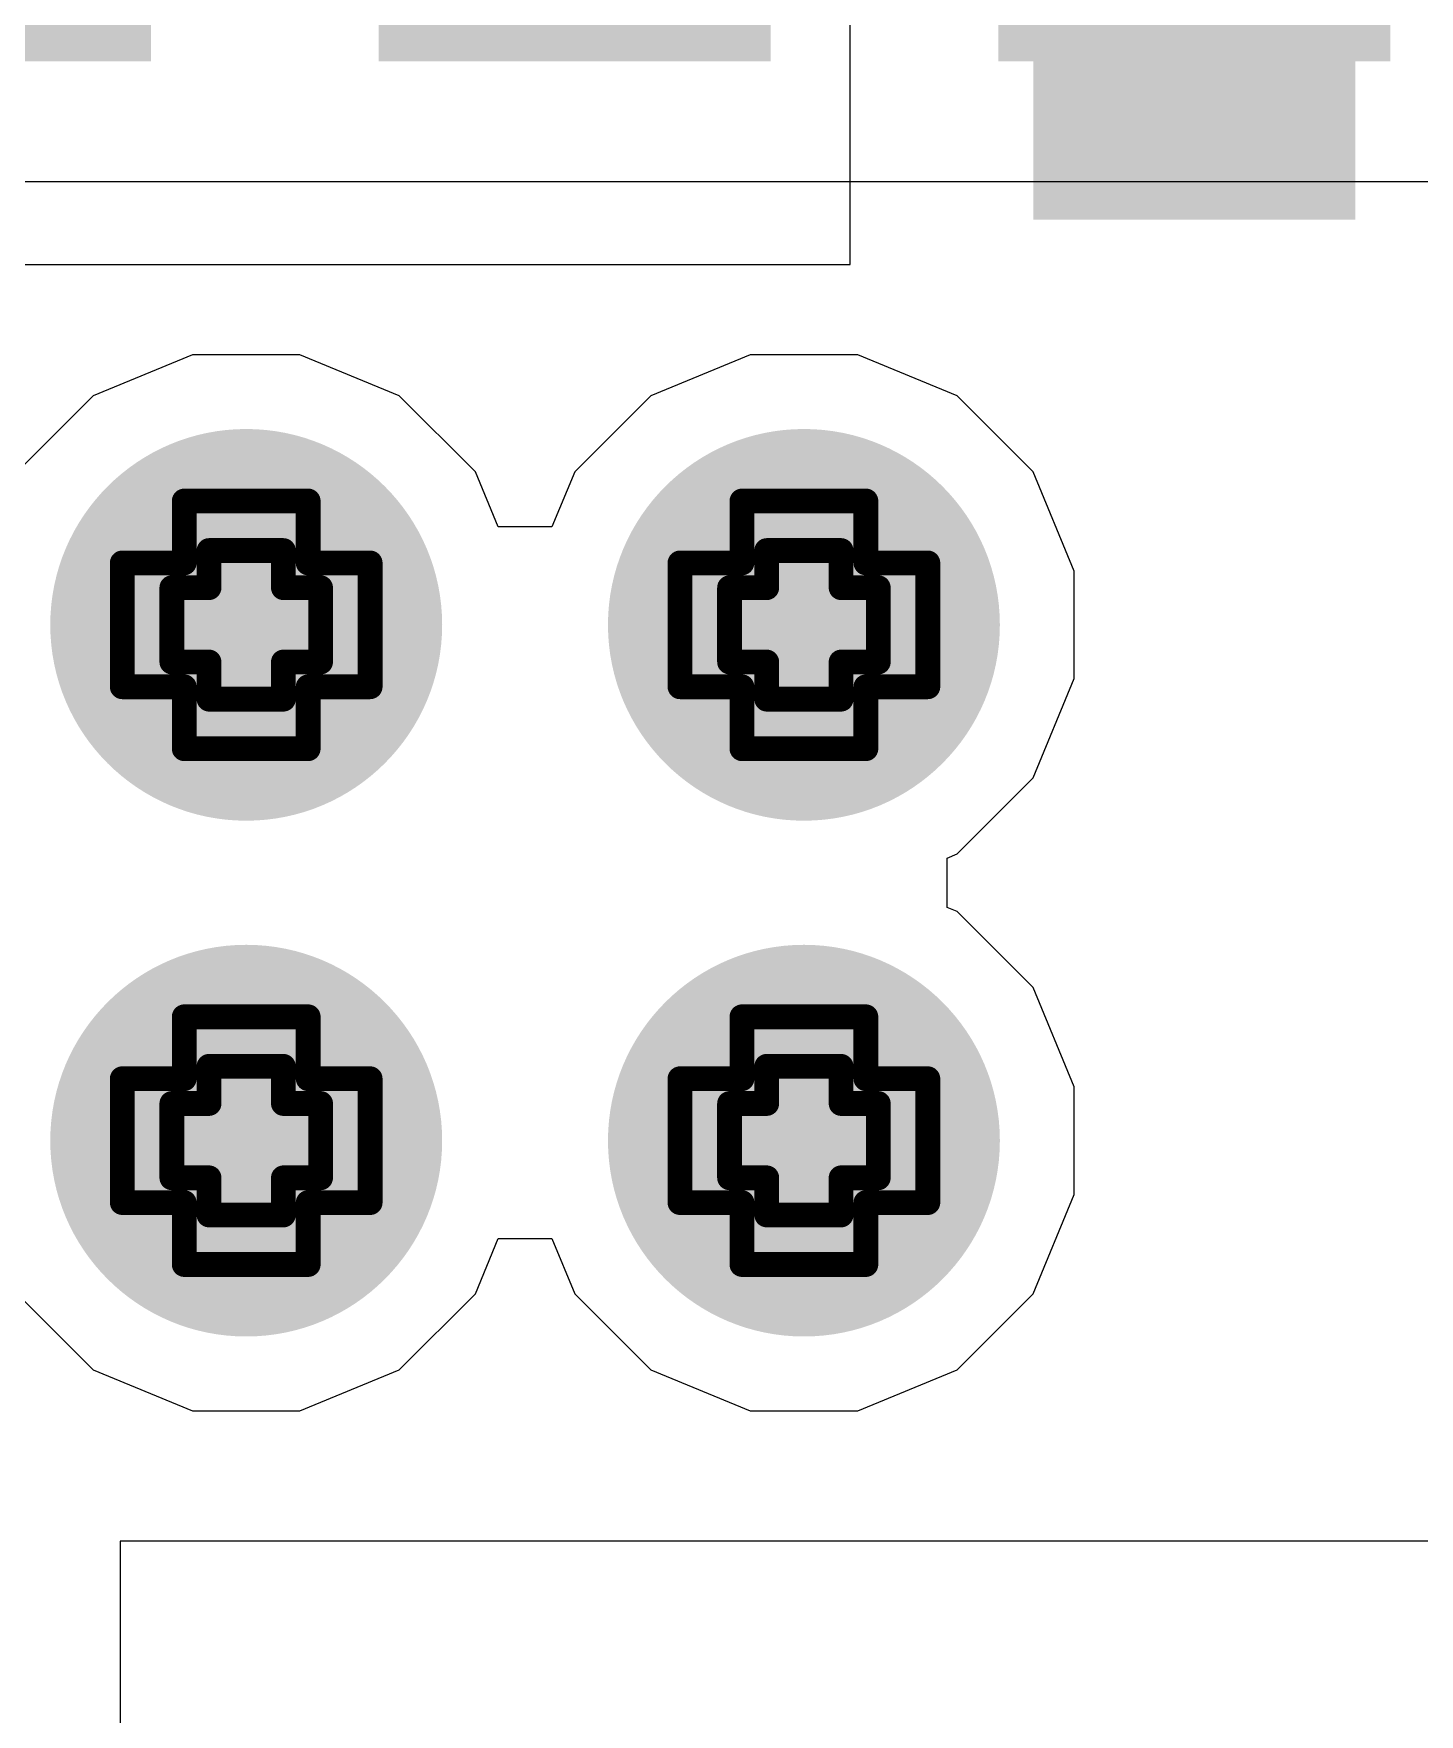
# Model space of a CAD drawing. Header units: inches. Extents: x -4 to 5258, y -4 to 5281.
# Drawn here: x 103.888 to 106.728, y 15.294 to 18.74 of the extents above; entities that cross this region are included whole.
import ezdxf

# ---------------------------------------------------------------- set-up
doc = ezdxf.new("R2010")
doc.units = ezdxf.units.IN
for name, color, linetype in [('Bottom Layer', 5, 'Continuous'), ('Bottom Solder', 6, 'Continuous'), ('Drill Drawing', 1, 'Continuous'), ('Layer 1', 16, 'Continuous'), ('Layer 2', 76, 'Continuous'), ('Top Layer', 1, 'Continuous'), ('Top Overlay', 2, 'Continuous'), ('Top Solder', 216, 'Continuous'), ('Via Holes', 16, 'Continuous')]:
    doc.layers.add(name, color=color, linetype=linetype)

# ---------------------------------------------------------------- blocks, each defined once
blk = doc.blocks.new('SOIC_8_22')
at = {"layer": 'Top Overlay'}
blk.add_hatch(color=2, dxfattribs=at).paths.add_polyline_path([(-1.8287, 1.5748), (-1.4985, 1.5748), (-1.4985, 2.2352), (-1.8287, 2.2352)])
at = {"layer": 'Top Solder'}
for points in [[(-1.8234, 2.3066), (-1.8234, 1.5034), (-3.5766, 1.5034), (-3.5766, 2.3066)], [(-1.8234, 1.0366), (-1.8234, 0.2334), (-3.5766, 0.2334), (-3.5766, 1.0366)], [(-1.8234, -0.2334), (-1.8234, -1.0366), (-3.5766, -1.0366), (-3.5766, -0.2334)]]:
    blk.add_hatch(color=216, dxfattribs=at).paths.add_polyline_path(points)

msp = doc.modelspace()

# ---------------------------------------------------------------- hatches: boundary and pattern name
at = {"layer": 'Bottom Layer'}
h = msp.add_hatch(color=5, dxfattribs=at)
edge = h.paths.add_edge_path()
edge.add_arc((104.3234, 17.5277), 0.3, 0, 360)
h = msp.add_hatch(color=5, dxfattribs=at)
edge = h.paths.add_edge_path()
edge.add_arc((105.4664, 17.5277), 0.3, 0, 360)
h = msp.add_hatch(color=5, dxfattribs=at)
edge = h.paths.add_edge_path()
edge.add_arc((104.3234, 16.47), 0.3, 0, 360)
h = msp.add_hatch(color=5, dxfattribs=at)
edge = h.paths.add_edge_path()
edge.add_arc((105.4664, 16.47), 0.3, 0, 360)
at = {"layer": 'Bottom Solder'}
h = msp.add_hatch(color=6, dxfattribs=at)
edge = h.paths.add_edge_path()
edge.add_arc((104.3234, 17.5277), 0.4016, 0, 360)
h = msp.add_hatch(color=6, dxfattribs=at)
edge = h.paths.add_edge_path()
edge.add_arc((105.4664, 17.5277), 0.4016, 0, 360)
h = msp.add_hatch(color=6, dxfattribs=at)
edge = h.paths.add_edge_path()
edge.add_arc((104.3234, 16.47), 0.4016, 0, 360)
h = msp.add_hatch(color=6, dxfattribs=at)
edge = h.paths.add_edge_path()
edge.add_arc((105.4664, 16.47), 0.4016, 0, 360)
at = {"layer": 'Layer 1'}
h = msp.add_hatch(color=16, dxfattribs=at)
edge = h.paths.add_edge_path()
edge.add_arc((104.3234, 17.5277), 0.3, 0, 360)
h = msp.add_hatch(color=16, dxfattribs=at)
edge = h.paths.add_edge_path()
edge.add_arc((105.4664, 17.5277), 0.3, 0, 360)
h = msp.add_hatch(color=16, dxfattribs=at)
edge = h.paths.add_edge_path()
edge.add_arc((104.3234, 16.47), 0.3, 0, 360)
h = msp.add_hatch(color=16, dxfattribs=at)
edge = h.paths.add_edge_path()
edge.add_arc((105.4664, 16.47), 0.3, 0, 360)
at = {"layer": 'Layer 2'}
h = msp.add_hatch(color=76, dxfattribs=at)
edge = h.paths.add_edge_path()
edge.add_arc((104.3234, 17.5277), 0.3, 0, 360)
h = msp.add_hatch(color=76, dxfattribs=at)
edge = h.paths.add_edge_path()
edge.add_arc((105.4664, 17.5277), 0.3, 0, 360)
h = msp.add_hatch(color=76, dxfattribs=at)
edge = h.paths.add_edge_path()
edge.add_arc((104.3234, 16.47), 0.3, 0, 360)
h = msp.add_hatch(color=76, dxfattribs=at)
edge = h.paths.add_edge_path()
edge.add_arc((105.4664, 16.47), 0.3, 0, 360)
at = {"layer": 'Top Layer'}
h = msp.add_hatch(color=1, dxfattribs=at)
edge = h.paths.add_edge_path()
edge.add_arc((104.3234, 17.5277), 0.3, 0, 360)
h = msp.add_hatch(color=1, dxfattribs=at)
edge = h.paths.add_edge_path()
edge.add_arc((105.4664, 17.5277), 0.3, 0, 360)
h = msp.add_hatch(color=1, dxfattribs=at)
edge = h.paths.add_edge_path()
edge.add_arc((104.3234, 16.47), 0.3, 0, 360)
h = msp.add_hatch(color=1, dxfattribs=at)
edge = h.paths.add_edge_path()
edge.add_arc((105.4664, 16.47), 0.3, 0, 360)
at = {"layer": 'Top Solder'}
h = msp.add_hatch(color=216, dxfattribs=at)
edge = h.paths.add_edge_path()
edge.add_arc((104.3234, 17.5277), 0.4016, 0, 360)
h = msp.add_hatch(color=216, dxfattribs=at)
edge = h.paths.add_edge_path()
edge.add_arc((105.4664, 17.5277), 0.4016, 0, 360)
h = msp.add_hatch(color=216, dxfattribs=at)
edge = h.paths.add_edge_path()
edge.add_arc((104.3234, 16.47), 0.4016, 0, 360)
h = msp.add_hatch(color=216, dxfattribs=at)
edge = h.paths.add_edge_path()
edge.add_arc((105.4664, 16.47), 0.4016, 0, 360)
at = {"layer": 'Via Holes'}
h = msp.add_hatch(color=7, dxfattribs=at)
edge = h.paths.add_edge_path()
edge.add_arc((104.3234, 17.5277), 0.15, 0, 360)
h = msp.add_hatch(color=7, dxfattribs=at)
edge = h.paths.add_edge_path()
edge.add_arc((105.4664, 17.5277), 0.15, 0, 360)
h = msp.add_hatch(color=7, dxfattribs=at)
edge = h.paths.add_edge_path()
edge.add_arc((104.3234, 16.47), 0.15, 0, 360)
h = msp.add_hatch(color=7, dxfattribs=at)
edge = h.paths.add_edge_path()
edge.add_arc((105.4664, 16.47), 0.15, 0, 360)

# ---------------------------------------------------------------- linework, layer by layer
at = {"layer": 'Bottom Layer'}
for p, q in [((104.2132, 18.0817), (104.0096, 17.9973)), ((104.4336, 18.0817), (104.2132, 18.0817)), ((104.6372, 17.9973), (104.4336, 18.0817)), ((105.3562, 18.0817), (105.1526, 17.9973)), ((105.5766, 18.0817), (105.3562, 18.0817)), ((105.7802, 17.9973), (105.5766, 18.0817)), ((104.0096, 17.9973), (103.8537, 17.8415)), ((104.7931, 17.8415), (104.6372, 17.9973)), ((105.1526, 17.9973), (104.9967, 17.8415)), ((105.9361, 17.8415), (105.7802, 17.9973)), ((104.8399, 17.7284), (104.7931, 17.8415)), ((104.9967, 17.8415), (104.9499, 17.7284)), ((106.0204, 17.6379), (105.9361, 17.8415)), ((104.9499, 17.7284), (104.8399, 17.7284)), ((106.0204, 17.4175), (106.0204, 17.6379)), ((105.9361, 17.2139), (106.0204, 17.4175)), ((105.7802, 17.058), (105.9361, 17.2139)), ((105.76, 17.0496), (105.7802, 17.058)), ((105.76, 16.948), (105.76, 17.0496)), ((105.7802, 16.9397), (105.76, 16.948)), ((105.9361, 16.7838), (105.7802, 16.9397)), ((106.0204, 16.5802), (105.9361, 16.7838)), ((106.0204, 16.3598), (106.0204, 16.5802)), ((105.9361, 16.1562), (106.0204, 16.3598)), ((104.7931, 16.1562), (104.8399, 16.2693)), ((104.8399, 16.2693), (104.9499, 16.2693)), ((104.9499, 16.2693), (104.9967, 16.1562)), ((103.8537, 16.1562), (104.0096, 16.0003)), ((104.6372, 16.0003), (104.7931, 16.1562)), ((104.9967, 16.1562), (105.1526, 16.0003)), ((105.7802, 16.0003), (105.9361, 16.1562)), ((104.0096, 16.0003), (104.2132, 15.916)), ((104.4336, 15.916), (104.6372, 16.0003)), ((105.1526, 16.0003), (105.3562, 15.916)), ((105.5766, 15.916), (105.7802, 16.0003)), ((104.2132, 15.916), (104.4336, 15.916)), ((105.3562, 15.916), (105.5766, 15.916))]:
    msp.add_line(p, q, dxfattribs=at)
at = {"layer": 'Drill Drawing'}
for points in [[(104.1964, 17.6547, 0.0508, 0.0508, 0), (104.1964, 17.7817, 0.0508, 0.0508, 0)], [(104.1964, 17.7817, 0.0508, 0.0508, 0), (104.4504, 17.7817, 0.0508, 0.0508, 0)], [(104.4504, 17.6547, 0.0508, 0.0508, 0), (104.4504, 17.7817, 0.0508, 0.0508, 0)], [(105.3394, 17.6547, 0.0508, 0.0508, 0), (105.3394, 17.7817, 0.0508, 0.0508, 0)], [(105.3394, 17.7817, 0.0508, 0.0508, 0), (105.5934, 17.7817, 0.0508, 0.0508, 0)], [(105.5934, 17.6547, 0.0508, 0.0508, 0), (105.5934, 17.7817, 0.0508, 0.0508, 0)], [(104.2472, 17.6039, 0.0508, 0.0508, 0), (104.2472, 17.6801, 0.0508, 0.0508, 0)], [(104.2472, 17.6801, 0.0508, 0.0508, 0), (104.3996, 17.6801, 0.0508, 0.0508, 0)], [(104.3996, 17.6039, 0.0508, 0.0508, 0), (104.3996, 17.6801, 0.0508, 0.0508, 0)], [(105.3902, 17.6039, 0.0508, 0.0508, 0), (105.3902, 17.6801, 0.0508, 0.0508, 0)], [(105.3902, 17.6801, 0.0508, 0.0508, 0), (105.5426, 17.6801, 0.0508, 0.0508, 0)], [(105.5426, 17.6039, 0.0508, 0.0508, 0), (105.5426, 17.6801, 0.0508, 0.0508, 0)], [(104.0694, 17.4007, 0.0508, 0.0508, 0), (104.0694, 17.6547, 0.0508, 0.0508, 0)], [(104.0694, 17.6547, 0.0508, 0.0508, 0), (104.1964, 17.6547, 0.0508, 0.0508, 0)], [(104.4504, 17.6547, 0.0508, 0.0508, 0), (104.5774, 17.6547, 0.0508, 0.0508, 0)], [(104.5774, 17.4007, 0.0508, 0.0508, 0), (104.5774, 17.6547, 0.0508, 0.0508, 0)], [(105.2124, 17.4007, 0.0508, 0.0508, 0), (105.2124, 17.6547, 0.0508, 0.0508, 0)], [(105.2124, 17.6547, 0.0508, 0.0508, 0), (105.3394, 17.6547, 0.0508, 0.0508, 0)], [(105.5934, 17.6547, 0.0508, 0.0508, 0), (105.7204, 17.6547, 0.0508, 0.0508, 0)], [(105.7204, 17.4007, 0.0508, 0.0508, 0), (105.7204, 17.6547, 0.0508, 0.0508, 0)], [(104.171, 17.4515, 0.0508, 0.0508, 0), (104.171, 17.6039, 0.0508, 0.0508, 0)], [(104.171, 17.6039, 0.0508, 0.0508, 0), (104.2472, 17.6039, 0.0508, 0.0508, 0)], [(104.3996, 17.6039, 0.0508, 0.0508, 0), (104.4758, 17.6039, 0.0508, 0.0508, 0)], [(104.4758, 17.4515, 0.0508, 0.0508, 0), (104.4758, 17.6039, 0.0508, 0.0508, 0)], [(105.314, 17.4515, 0.0508, 0.0508, 0), (105.314, 17.6039, 0.0508, 0.0508, 0)], [(105.314, 17.6039, 0.0508, 0.0508, 0), (105.3902, 17.6039, 0.0508, 0.0508, 0)], [(105.5426, 17.6039, 0.0508, 0.0508, 0), (105.6188, 17.6039, 0.0508, 0.0508, 0)], [(105.6188, 17.4515, 0.0508, 0.0508, 0), (105.6188, 17.6039, 0.0508, 0.0508, 0)], [(104.171, 17.4515, 0.0508, 0.0508, 0), (104.2472, 17.4515, 0.0508, 0.0508, 0)], [(104.2472, 17.3753, 0.0508, 0.0508, 0), (104.2472, 17.4515, 0.0508, 0.0508, 0)], [(104.3996, 17.4515, 0.0508, 0.0508, 0), (104.4758, 17.4515, 0.0508, 0.0508, 0)], [(104.3996, 17.3753, 0.0508, 0.0508, 0), (104.3996, 17.4515, 0.0508, 0.0508, 0)], [(105.314, 17.4515, 0.0508, 0.0508, 0), (105.3902, 17.4515, 0.0508, 0.0508, 0)], [(105.3902, 17.3753, 0.0508, 0.0508, 0), (105.3902, 17.4515, 0.0508, 0.0508, 0)], [(105.5426, 17.4515, 0.0508, 0.0508, 0), (105.6188, 17.4515, 0.0508, 0.0508, 0)], [(105.5426, 17.3753, 0.0508, 0.0508, 0), (105.5426, 17.4515, 0.0508, 0.0508, 0)], [(104.0694, 17.4007, 0.0508, 0.0508, 0), (104.1964, 17.4007, 0.0508, 0.0508, 0)], [(104.1964, 17.2737, 0.0508, 0.0508, 0), (104.1964, 17.4007, 0.0508, 0.0508, 0)], [(104.4504, 17.4007, 0.0508, 0.0508, 0), (104.5774, 17.4007, 0.0508, 0.0508, 0)], [(104.4504, 17.2737, 0.0508, 0.0508, 0), (104.4504, 17.4007, 0.0508, 0.0508, 0)], [(105.2124, 17.4007, 0.0508, 0.0508, 0), (105.3394, 17.4007, 0.0508, 0.0508, 0)], [(105.3394, 17.2737, 0.0508, 0.0508, 0), (105.3394, 17.4007, 0.0508, 0.0508, 0)], [(105.5934, 17.4007, 0.0508, 0.0508, 0), (105.7204, 17.4007, 0.0508, 0.0508, 0)], [(105.5934, 17.2737, 0.0508, 0.0508, 0), (105.5934, 17.4007, 0.0508, 0.0508, 0)], [(104.2472, 17.3753, 0.0508, 0.0508, 0), (104.3996, 17.3753, 0.0508, 0.0508, 0)], [(105.3902, 17.3753, 0.0508, 0.0508, 0), (105.5426, 17.3753, 0.0508, 0.0508, 0)], [(104.1964, 17.2737, 0.0508, 0.0508, 0), (104.4504, 17.2737, 0.0508, 0.0508, 0)], [(105.3394, 17.2737, 0.0508, 0.0508, 0), (105.5934, 17.2737, 0.0508, 0.0508, 0)], [(104.1964, 16.597, 0.0508, 0.0508, 0), (104.1964, 16.724, 0.0508, 0.0508, 0)], [(104.1964, 16.724, 0.0508, 0.0508, 0), (104.4504, 16.724, 0.0508, 0.0508, 0)], [(104.4504, 16.597, 0.0508, 0.0508, 0), (104.4504, 16.724, 0.0508, 0.0508, 0)], [(105.3394, 16.597, 0.0508, 0.0508, 0), (105.3394, 16.724, 0.0508, 0.0508, 0)], [(105.3394, 16.724, 0.0508, 0.0508, 0), (105.5934, 16.724, 0.0508, 0.0508, 0)], [(105.5934, 16.597, 0.0508, 0.0508, 0), (105.5934, 16.724, 0.0508, 0.0508, 0)], [(104.2472, 16.5462, 0.0508, 0.0508, 0), (104.2472, 16.6224, 0.0508, 0.0508, 0)], [(104.2472, 16.6224, 0.0508, 0.0508, 0), (104.3996, 16.6224, 0.0508, 0.0508, 0)], [(104.3996, 16.5462, 0.0508, 0.0508, 0), (104.3996, 16.6224, 0.0508, 0.0508, 0)], [(105.3902, 16.5462, 0.0508, 0.0508, 0), (105.3902, 16.6224, 0.0508, 0.0508, 0)], [(105.3902, 16.6224, 0.0508, 0.0508, 0), (105.5426, 16.6224, 0.0508, 0.0508, 0)], [(105.5426, 16.5462, 0.0508, 0.0508, 0), (105.5426, 16.6224, 0.0508, 0.0508, 0)], [(104.0694, 16.343, 0.0508, 0.0508, 0), (104.0694, 16.597, 0.0508, 0.0508, 0)], [(104.0694, 16.597, 0.0508, 0.0508, 0), (104.1964, 16.597, 0.0508, 0.0508, 0)], [(104.4504, 16.597, 0.0508, 0.0508, 0), (104.5774, 16.597, 0.0508, 0.0508, 0)], [(104.5774, 16.343, 0.0508, 0.0508, 0), (104.5774, 16.597, 0.0508, 0.0508, 0)], [(105.2124, 16.343, 0.0508, 0.0508, 0), (105.2124, 16.597, 0.0508, 0.0508, 0)], [(105.2124, 16.597, 0.0508, 0.0508, 0), (105.3394, 16.597, 0.0508, 0.0508, 0)], [(105.5934, 16.597, 0.0508, 0.0508, 0), (105.7204, 16.597, 0.0508, 0.0508, 0)], [(105.7204, 16.343, 0.0508, 0.0508, 0), (105.7204, 16.597, 0.0508, 0.0508, 0)], [(104.171, 16.3938, 0.0508, 0.0508, 0), (104.171, 16.5462, 0.0508, 0.0508, 0)], [(104.171, 16.5462, 0.0508, 0.0508, 0), (104.2472, 16.5462, 0.0508, 0.0508, 0)], [(104.3996, 16.5462, 0.0508, 0.0508, 0), (104.4758, 16.5462, 0.0508, 0.0508, 0)], [(104.4758, 16.3938, 0.0508, 0.0508, 0), (104.4758, 16.5462, 0.0508, 0.0508, 0)], [(105.314, 16.3938, 0.0508, 0.0508, 0), (105.314, 16.5462, 0.0508, 0.0508, 0)], [(105.314, 16.5462, 0.0508, 0.0508, 0), (105.3902, 16.5462, 0.0508, 0.0508, 0)], [(105.5426, 16.5462, 0.0508, 0.0508, 0), (105.6188, 16.5462, 0.0508, 0.0508, 0)], [(105.6188, 16.3938, 0.0508, 0.0508, 0), (105.6188, 16.5462, 0.0508, 0.0508, 0)], [(104.171, 16.3938, 0.0508, 0.0508, 0), (104.2472, 16.3938, 0.0508, 0.0508, 0)], [(104.2472, 16.3176, 0.0508, 0.0508, 0), (104.2472, 16.3938, 0.0508, 0.0508, 0)], [(104.3996, 16.3938, 0.0508, 0.0508, 0), (104.4758, 16.3938, 0.0508, 0.0508, 0)], [(104.3996, 16.3176, 0.0508, 0.0508, 0), (104.3996, 16.3938, 0.0508, 0.0508, 0)], [(105.314, 16.3938, 0.0508, 0.0508, 0), (105.3902, 16.3938, 0.0508, 0.0508, 0)], [(105.3902, 16.3176, 0.0508, 0.0508, 0), (105.3902, 16.3938, 0.0508, 0.0508, 0)], [(105.5426, 16.3938, 0.0508, 0.0508, 0), (105.6188, 16.3938, 0.0508, 0.0508, 0)], [(105.5426, 16.3176, 0.0508, 0.0508, 0), (105.5426, 16.3938, 0.0508, 0.0508, 0)], [(104.0694, 16.343, 0.0508, 0.0508, 0), (104.1964, 16.343, 0.0508, 0.0508, 0)], [(104.1964, 16.216, 0.0508, 0.0508, 0), (104.1964, 16.343, 0.0508, 0.0508, 0)], [(104.2472, 16.3176, 0.0508, 0.0508, 0), (104.3996, 16.3176, 0.0508, 0.0508, 0)], [(104.4504, 16.343, 0.0508, 0.0508, 0), (104.5774, 16.343, 0.0508, 0.0508, 0)], [(104.4504, 16.216, 0.0508, 0.0508, 0), (104.4504, 16.343, 0.0508, 0.0508, 0)], [(105.2124, 16.343, 0.0508, 0.0508, 0), (105.3394, 16.343, 0.0508, 0.0508, 0)], [(105.3394, 16.216, 0.0508, 0.0508, 0), (105.3394, 16.343, 0.0508, 0.0508, 0)], [(105.3902, 16.3176, 0.0508, 0.0508, 0), (105.5426, 16.3176, 0.0508, 0.0508, 0)], [(105.5934, 16.343, 0.0508, 0.0508, 0), (105.7204, 16.343, 0.0508, 0.0508, 0)], [(105.5934, 16.216, 0.0508, 0.0508, 0), (105.5934, 16.343, 0.0508, 0.0508, 0)], [(104.1964, 16.216, 0.0508, 0.0508, 0), (104.4504, 16.216, 0.0508, 0.0508, 0)], [(105.3394, 16.216, 0.0508, 0.0508, 0), (105.5934, 16.216, 0.0508, 0.0508, 0)]]:
    msp.add_lwpolyline(points, format="xyseb", dxfattribs=at)
for points in [[(104.1837, 17.7817, 0.0254, 0.0254, 1), (104.2091, 17.7817, 0.0254, 0.0254, 1)], [(104.1837, 17.7817, 0.0254, 0.0254, 1), (104.2091, 17.7817, 0.0254, 0.0254, 1)], [(104.4377, 17.7817, 0.0254, 0.0254, 1), (104.4631, 17.7817, 0.0254, 0.0254, 1)], [(104.4377, 17.7817, 0.0254, 0.0254, 1), (104.4631, 17.7817, 0.0254, 0.0254, 1)], [(105.3267, 17.7817, 0.0254, 0.0254, 1), (105.3521, 17.7817, 0.0254, 0.0254, 1)], [(105.3267, 17.7817, 0.0254, 0.0254, 1), (105.3521, 17.7817, 0.0254, 0.0254, 1)], [(105.5807, 17.7817, 0.0254, 0.0254, 1), (105.6061, 17.7817, 0.0254, 0.0254, 1)], [(105.5807, 17.7817, 0.0254, 0.0254, 1), (105.6061, 17.7817, 0.0254, 0.0254, 1)], [(104.2345, 17.6801, 0.0254, 0.0254, 1), (104.2599, 17.6801, 0.0254, 0.0254, 1)], [(104.2345, 17.6801, 0.0254, 0.0254, 1), (104.2599, 17.6801, 0.0254, 0.0254, 1)], [(104.3869, 17.6801, 0.0254, 0.0254, 1), (104.4123, 17.6801, 0.0254, 0.0254, 1)], [(104.3869, 17.6801, 0.0254, 0.0254, 1), (104.4123, 17.6801, 0.0254, 0.0254, 1)], [(105.3775, 17.6801, 0.0254, 0.0254, 1), (105.4029, 17.6801, 0.0254, 0.0254, 1)], [(105.3775, 17.6801, 0.0254, 0.0254, 1), (105.4029, 17.6801, 0.0254, 0.0254, 1)], [(105.5299, 17.6801, 0.0254, 0.0254, 1), (105.5553, 17.6801, 0.0254, 0.0254, 1)], [(105.5299, 17.6801, 0.0254, 0.0254, 1), (105.5553, 17.6801, 0.0254, 0.0254, 1)], [(104.0567, 17.6547, 0.0254, 0.0254, 1), (104.0821, 17.6547, 0.0254, 0.0254, 1)], [(104.0567, 17.6547, 0.0254, 0.0254, 1), (104.0821, 17.6547, 0.0254, 0.0254, 1)], [(104.1837, 17.6547, 0.0254, 0.0254, 1), (104.2091, 17.6547, 0.0254, 0.0254, 1)], [(104.1837, 17.6547, 0.0254, 0.0254, 1), (104.2091, 17.6547, 0.0254, 0.0254, 1)], [(104.4377, 17.6547, 0.0254, 0.0254, 1), (104.4631, 17.6547, 0.0254, 0.0254, 1)], [(104.4377, 17.6547, 0.0254, 0.0254, 1), (104.4631, 17.6547, 0.0254, 0.0254, 1)], [(104.5647, 17.6547, 0.0254, 0.0254, 1), (104.5901, 17.6547, 0.0254, 0.0254, 1)], [(104.5647, 17.6547, 0.0254, 0.0254, 1), (104.5901, 17.6547, 0.0254, 0.0254, 1)], [(105.1997, 17.6547, 0.0254, 0.0254, 1), (105.2251, 17.6547, 0.0254, 0.0254, 1)], [(105.1997, 17.6547, 0.0254, 0.0254, 1), (105.2251, 17.6547, 0.0254, 0.0254, 1)], [(105.3267, 17.6547, 0.0254, 0.0254, 1), (105.3521, 17.6547, 0.0254, 0.0254, 1)], [(105.3267, 17.6547, 0.0254, 0.0254, 1), (105.3521, 17.6547, 0.0254, 0.0254, 1)], [(105.5807, 17.6547, 0.0254, 0.0254, 1), (105.6061, 17.6547, 0.0254, 0.0254, 1)], [(105.5807, 17.6547, 0.0254, 0.0254, 1), (105.6061, 17.6547, 0.0254, 0.0254, 1)], [(105.7077, 17.6547, 0.0254, 0.0254, 1), (105.7331, 17.6547, 0.0254, 0.0254, 1)], [(105.7077, 17.6547, 0.0254, 0.0254, 1), (105.7331, 17.6547, 0.0254, 0.0254, 1)], [(104.1583, 17.6039, 0.0254, 0.0254, 1), (104.1837, 17.6039, 0.0254, 0.0254, 1)], [(104.1583, 17.6039, 0.0254, 0.0254, 1), (104.1837, 17.6039, 0.0254, 0.0254, 1)], [(104.2345, 17.6039, 0.0254, 0.0254, 1), (104.2599, 17.6039, 0.0254, 0.0254, 1)], [(104.2345, 17.6039, 0.0254, 0.0254, 1), (104.2599, 17.6039, 0.0254, 0.0254, 1)], [(104.3869, 17.6039, 0.0254, 0.0254, 1), (104.4123, 17.6039, 0.0254, 0.0254, 1)], [(104.3869, 17.6039, 0.0254, 0.0254, 1), (104.4123, 17.6039, 0.0254, 0.0254, 1)], [(104.4631, 17.6039, 0.0254, 0.0254, 1), (104.4885, 17.6039, 0.0254, 0.0254, 1)], [(104.4631, 17.6039, 0.0254, 0.0254, 1), (104.4885, 17.6039, 0.0254, 0.0254, 1)], [(105.3013, 17.6039, 0.0254, 0.0254, 1), (105.3267, 17.6039, 0.0254, 0.0254, 1)], [(105.3013, 17.6039, 0.0254, 0.0254, 1), (105.3267, 17.6039, 0.0254, 0.0254, 1)], [(105.3775, 17.6039, 0.0254, 0.0254, 1), (105.4029, 17.6039, 0.0254, 0.0254, 1)], [(105.3775, 17.6039, 0.0254, 0.0254, 1), (105.4029, 17.6039, 0.0254, 0.0254, 1)], [(105.5299, 17.6039, 0.0254, 0.0254, 1), (105.5553, 17.6039, 0.0254, 0.0254, 1)], [(105.5299, 17.6039, 0.0254, 0.0254, 1), (105.5553, 17.6039, 0.0254, 0.0254, 1)], [(105.6061, 17.6039, 0.0254, 0.0254, 1), (105.6315, 17.6039, 0.0254, 0.0254, 1)], [(105.6061, 17.6039, 0.0254, 0.0254, 1), (105.6315, 17.6039, 0.0254, 0.0254, 1)], [(104.1583, 17.4515, 0.0254, 0.0254, 1), (104.1837, 17.4515, 0.0254, 0.0254, 1)], [(104.1583, 17.4515, 0.0254, 0.0254, 1), (104.1837, 17.4515, 0.0254, 0.0254, 1)], [(104.2345, 17.4515, 0.0254, 0.0254, 1), (104.2599, 17.4515, 0.0254, 0.0254, 1)], [(104.2345, 17.4515, 0.0254, 0.0254, 1), (104.2599, 17.4515, 0.0254, 0.0254, 1)], [(104.3869, 17.4515, 0.0254, 0.0254, 1), (104.4123, 17.4515, 0.0254, 0.0254, 1)], [(104.3869, 17.4515, 0.0254, 0.0254, 1), (104.4123, 17.4515, 0.0254, 0.0254, 1)], [(104.4631, 17.4515, 0.0254, 0.0254, 1), (104.4885, 17.4515, 0.0254, 0.0254, 1)], [(104.4631, 17.4515, 0.0254, 0.0254, 1), (104.4885, 17.4515, 0.0254, 0.0254, 1)], [(105.3013, 17.4515, 0.0254, 0.0254, 1), (105.3267, 17.4515, 0.0254, 0.0254, 1)], [(105.3013, 17.4515, 0.0254, 0.0254, 1), (105.3267, 17.4515, 0.0254, 0.0254, 1)], [(105.3775, 17.4515, 0.0254, 0.0254, 1), (105.4029, 17.4515, 0.0254, 0.0254, 1)], [(105.3775, 17.4515, 0.0254, 0.0254, 1), (105.4029, 17.4515, 0.0254, 0.0254, 1)], [(105.5299, 17.4515, 0.0254, 0.0254, 1), (105.5553, 17.4515, 0.0254, 0.0254, 1)], [(105.5299, 17.4515, 0.0254, 0.0254, 1), (105.5553, 17.4515, 0.0254, 0.0254, 1)], [(105.6061, 17.4515, 0.0254, 0.0254, 1), (105.6315, 17.4515, 0.0254, 0.0254, 1)], [(105.6061, 17.4515, 0.0254, 0.0254, 1), (105.6315, 17.4515, 0.0254, 0.0254, 1)], [(104.0567, 17.4007, 0.0254, 0.0254, 1), (104.0821, 17.4007, 0.0254, 0.0254, 1)], [(104.0567, 17.4007, 0.0254, 0.0254, 1), (104.0821, 17.4007, 0.0254, 0.0254, 1)], [(104.1837, 17.4007, 0.0254, 0.0254, 1), (104.2091, 17.4007, 0.0254, 0.0254, 1)], [(104.1837, 17.4007, 0.0254, 0.0254, 1), (104.2091, 17.4007, 0.0254, 0.0254, 1)], [(104.4377, 17.4007, 0.0254, 0.0254, 1), (104.4631, 17.4007, 0.0254, 0.0254, 1)], [(104.4377, 17.4007, 0.0254, 0.0254, 1), (104.4631, 17.4007, 0.0254, 0.0254, 1)], [(104.5647, 17.4007, 0.0254, 0.0254, 1), (104.5901, 17.4007, 0.0254, 0.0254, 1)], [(104.5647, 17.4007, 0.0254, 0.0254, 1), (104.5901, 17.4007, 0.0254, 0.0254, 1)], [(105.1997, 17.4007, 0.0254, 0.0254, 1), (105.2251, 17.4007, 0.0254, 0.0254, 1)], [(105.1997, 17.4007, 0.0254, 0.0254, 1), (105.2251, 17.4007, 0.0254, 0.0254, 1)], [(105.3267, 17.4007, 0.0254, 0.0254, 1), (105.3521, 17.4007, 0.0254, 0.0254, 1)], [(105.3267, 17.4007, 0.0254, 0.0254, 1), (105.3521, 17.4007, 0.0254, 0.0254, 1)], [(105.5807, 17.4007, 0.0254, 0.0254, 1), (105.6061, 17.4007, 0.0254, 0.0254, 1)], [(105.5807, 17.4007, 0.0254, 0.0254, 1), (105.6061, 17.4007, 0.0254, 0.0254, 1)], [(105.7077, 17.4007, 0.0254, 0.0254, 1), (105.7331, 17.4007, 0.0254, 0.0254, 1)], [(105.7077, 17.4007, 0.0254, 0.0254, 1), (105.7331, 17.4007, 0.0254, 0.0254, 1)], [(104.2345, 17.3753, 0.0254, 0.0254, 1), (104.2599, 17.3753, 0.0254, 0.0254, 1)], [(104.2345, 17.3753, 0.0254, 0.0254, 1), (104.2599, 17.3753, 0.0254, 0.0254, 1)], [(104.3869, 17.3753, 0.0254, 0.0254, 1), (104.4123, 17.3753, 0.0254, 0.0254, 1)], [(104.3869, 17.3753, 0.0254, 0.0254, 1), (104.4123, 17.3753, 0.0254, 0.0254, 1)], [(105.3775, 17.3753, 0.0254, 0.0254, 1), (105.4029, 17.3753, 0.0254, 0.0254, 1)], [(105.3775, 17.3753, 0.0254, 0.0254, 1), (105.4029, 17.3753, 0.0254, 0.0254, 1)], [(105.5299, 17.3753, 0.0254, 0.0254, 1), (105.5553, 17.3753, 0.0254, 0.0254, 1)], [(105.5299, 17.3753, 0.0254, 0.0254, 1), (105.5553, 17.3753, 0.0254, 0.0254, 1)], [(104.1837, 17.2737, 0.0254, 0.0254, 1), (104.2091, 17.2737, 0.0254, 0.0254, 1)], [(104.1837, 17.2737, 0.0254, 0.0254, 1), (104.2091, 17.2737, 0.0254, 0.0254, 1)], [(104.4377, 17.2737, 0.0254, 0.0254, 1), (104.4631, 17.2737, 0.0254, 0.0254, 1)], [(104.4377, 17.2737, 0.0254, 0.0254, 1), (104.4631, 17.2737, 0.0254, 0.0254, 1)], [(105.3267, 17.2737, 0.0254, 0.0254, 1), (105.3521, 17.2737, 0.0254, 0.0254, 1)], [(105.3267, 17.2737, 0.0254, 0.0254, 1), (105.3521, 17.2737, 0.0254, 0.0254, 1)], [(105.5807, 17.2737, 0.0254, 0.0254, 1), (105.6061, 17.2737, 0.0254, 0.0254, 1)], [(105.5807, 17.2737, 0.0254, 0.0254, 1), (105.6061, 17.2737, 0.0254, 0.0254, 1)], [(104.1837, 16.724, 0.0254, 0.0254, 1), (104.2091, 16.724, 0.0254, 0.0254, 1)], [(104.1837, 16.724, 0.0254, 0.0254, 1), (104.2091, 16.724, 0.0254, 0.0254, 1)], [(104.4377, 16.724, 0.0254, 0.0254, 1), (104.4631, 16.724, 0.0254, 0.0254, 1)], [(104.4377, 16.724, 0.0254, 0.0254, 1), (104.4631, 16.724, 0.0254, 0.0254, 1)], [(105.3267, 16.724, 0.0254, 0.0254, 1), (105.3521, 16.724, 0.0254, 0.0254, 1)], [(105.3267, 16.724, 0.0254, 0.0254, 1), (105.3521, 16.724, 0.0254, 0.0254, 1)], [(105.5807, 16.724, 0.0254, 0.0254, 1), (105.6061, 16.724, 0.0254, 0.0254, 1)], [(105.5807, 16.724, 0.0254, 0.0254, 1), (105.6061, 16.724, 0.0254, 0.0254, 1)], [(104.2345, 16.6224, 0.0254, 0.0254, 1), (104.2599, 16.6224, 0.0254, 0.0254, 1)], [(104.2345, 16.6224, 0.0254, 0.0254, 1), (104.2599, 16.6224, 0.0254, 0.0254, 1)], [(104.3869, 16.6224, 0.0254, 0.0254, 1), (104.4123, 16.6224, 0.0254, 0.0254, 1)], [(104.3869, 16.6224, 0.0254, 0.0254, 1), (104.4123, 16.6224, 0.0254, 0.0254, 1)], [(105.3775, 16.6224, 0.0254, 0.0254, 1), (105.4029, 16.6224, 0.0254, 0.0254, 1)], [(105.3775, 16.6224, 0.0254, 0.0254, 1), (105.4029, 16.6224, 0.0254, 0.0254, 1)], [(105.5299, 16.6224, 0.0254, 0.0254, 1), (105.5553, 16.6224, 0.0254, 0.0254, 1)], [(105.5299, 16.6224, 0.0254, 0.0254, 1), (105.5553, 16.6224, 0.0254, 0.0254, 1)], [(104.0567, 16.597, 0.0254, 0.0254, 1), (104.0821, 16.597, 0.0254, 0.0254, 1)], [(104.0567, 16.597, 0.0254, 0.0254, 1), (104.0821, 16.597, 0.0254, 0.0254, 1)], [(104.1837, 16.597, 0.0254, 0.0254, 1), (104.2091, 16.597, 0.0254, 0.0254, 1)], [(104.1837, 16.597, 0.0254, 0.0254, 1), (104.2091, 16.597, 0.0254, 0.0254, 1)], [(104.4377, 16.597, 0.0254, 0.0254, 1), (104.4631, 16.597, 0.0254, 0.0254, 1)], [(104.4377, 16.597, 0.0254, 0.0254, 1), (104.4631, 16.597, 0.0254, 0.0254, 1)], [(104.5647, 16.597, 0.0254, 0.0254, 1), (104.5901, 16.597, 0.0254, 0.0254, 1)], [(104.5647, 16.597, 0.0254, 0.0254, 1), (104.5901, 16.597, 0.0254, 0.0254, 1)], [(105.1997, 16.597, 0.0254, 0.0254, 1), (105.2251, 16.597, 0.0254, 0.0254, 1)], [(105.1997, 16.597, 0.0254, 0.0254, 1), (105.2251, 16.597, 0.0254, 0.0254, 1)], [(105.3267, 16.597, 0.0254, 0.0254, 1), (105.3521, 16.597, 0.0254, 0.0254, 1)], [(105.3267, 16.597, 0.0254, 0.0254, 1), (105.3521, 16.597, 0.0254, 0.0254, 1)], [(105.5807, 16.597, 0.0254, 0.0254, 1), (105.6061, 16.597, 0.0254, 0.0254, 1)], [(105.5807, 16.597, 0.0254, 0.0254, 1), (105.6061, 16.597, 0.0254, 0.0254, 1)], [(105.7077, 16.597, 0.0254, 0.0254, 1), (105.7331, 16.597, 0.0254, 0.0254, 1)], [(105.7077, 16.597, 0.0254, 0.0254, 1), (105.7331, 16.597, 0.0254, 0.0254, 1)], [(104.1583, 16.5462, 0.0254, 0.0254, 1), (104.1837, 16.5462, 0.0254, 0.0254, 1)], [(104.1583, 16.5462, 0.0254, 0.0254, 1), (104.1837, 16.5462, 0.0254, 0.0254, 1)], [(104.2345, 16.5462, 0.0254, 0.0254, 1), (104.2599, 16.5462, 0.0254, 0.0254, 1)], [(104.2345, 16.5462, 0.0254, 0.0254, 1), (104.2599, 16.5462, 0.0254, 0.0254, 1)], [(104.3869, 16.5462, 0.0254, 0.0254, 1), (104.4123, 16.5462, 0.0254, 0.0254, 1)], [(104.3869, 16.5462, 0.0254, 0.0254, 1), (104.4123, 16.5462, 0.0254, 0.0254, 1)], [(104.4631, 16.5462, 0.0254, 0.0254, 1), (104.4885, 16.5462, 0.0254, 0.0254, 1)], [(104.4631, 16.5462, 0.0254, 0.0254, 1), (104.4885, 16.5462, 0.0254, 0.0254, 1)], [(105.3013, 16.5462, 0.0254, 0.0254, 1), (105.3267, 16.5462, 0.0254, 0.0254, 1)], [(105.3013, 16.5462, 0.0254, 0.0254, 1), (105.3267, 16.5462, 0.0254, 0.0254, 1)], [(105.3775, 16.5462, 0.0254, 0.0254, 1), (105.4029, 16.5462, 0.0254, 0.0254, 1)], [(105.3775, 16.5462, 0.0254, 0.0254, 1), (105.4029, 16.5462, 0.0254, 0.0254, 1)], [(105.5299, 16.5462, 0.0254, 0.0254, 1), (105.5553, 16.5462, 0.0254, 0.0254, 1)], [(105.5299, 16.5462, 0.0254, 0.0254, 1), (105.5553, 16.5462, 0.0254, 0.0254, 1)], [(105.6061, 16.5462, 0.0254, 0.0254, 1), (105.6315, 16.5462, 0.0254, 0.0254, 1)], [(105.6061, 16.5462, 0.0254, 0.0254, 1), (105.6315, 16.5462, 0.0254, 0.0254, 1)], [(104.1583, 16.3938, 0.0254, 0.0254, 1), (104.1837, 16.3938, 0.0254, 0.0254, 1)], [(104.1583, 16.3938, 0.0254, 0.0254, 1), (104.1837, 16.3938, 0.0254, 0.0254, 1)], [(104.2345, 16.3938, 0.0254, 0.0254, 1), (104.2599, 16.3938, 0.0254, 0.0254, 1)], [(104.2345, 16.3938, 0.0254, 0.0254, 1), (104.2599, 16.3938, 0.0254, 0.0254, 1)], [(104.3869, 16.3938, 0.0254, 0.0254, 1), (104.4123, 16.3938, 0.0254, 0.0254, 1)], [(104.3869, 16.3938, 0.0254, 0.0254, 1), (104.4123, 16.3938, 0.0254, 0.0254, 1)], [(104.4631, 16.3938, 0.0254, 0.0254, 1), (104.4885, 16.3938, 0.0254, 0.0254, 1)], [(104.4631, 16.3938, 0.0254, 0.0254, 1), (104.4885, 16.3938, 0.0254, 0.0254, 1)], [(105.3013, 16.3938, 0.0254, 0.0254, 1), (105.3267, 16.3938, 0.0254, 0.0254, 1)], [(105.3013, 16.3938, 0.0254, 0.0254, 1), (105.3267, 16.3938, 0.0254, 0.0254, 1)], [(105.3775, 16.3938, 0.0254, 0.0254, 1), (105.4029, 16.3938, 0.0254, 0.0254, 1)], [(105.3775, 16.3938, 0.0254, 0.0254, 1), (105.4029, 16.3938, 0.0254, 0.0254, 1)], [(105.5299, 16.3938, 0.0254, 0.0254, 1), (105.5553, 16.3938, 0.0254, 0.0254, 1)], [(105.5299, 16.3938, 0.0254, 0.0254, 1), (105.5553, 16.3938, 0.0254, 0.0254, 1)], [(105.6061, 16.3938, 0.0254, 0.0254, 1), (105.6315, 16.3938, 0.0254, 0.0254, 1)], [(105.6061, 16.3938, 0.0254, 0.0254, 1), (105.6315, 16.3938, 0.0254, 0.0254, 1)], [(104.0567, 16.343, 0.0254, 0.0254, 1), (104.0821, 16.343, 0.0254, 0.0254, 1)], [(104.0567, 16.343, 0.0254, 0.0254, 1), (104.0821, 16.343, 0.0254, 0.0254, 1)], [(104.1837, 16.343, 0.0254, 0.0254, 1), (104.2091, 16.343, 0.0254, 0.0254, 1)], [(104.1837, 16.343, 0.0254, 0.0254, 1), (104.2091, 16.343, 0.0254, 0.0254, 1)], [(104.2345, 16.3176, 0.0254, 0.0254, 1), (104.2599, 16.3176, 0.0254, 0.0254, 1)], [(104.2345, 16.3176, 0.0254, 0.0254, 1), (104.2599, 16.3176, 0.0254, 0.0254, 1)], [(104.3869, 16.3176, 0.0254, 0.0254, 1), (104.4123, 16.3176, 0.0254, 0.0254, 1)], [(104.3869, 16.3176, 0.0254, 0.0254, 1), (104.4123, 16.3176, 0.0254, 0.0254, 1)], [(104.4377, 16.343, 0.0254, 0.0254, 1), (104.4631, 16.343, 0.0254, 0.0254, 1)], [(104.4377, 16.343, 0.0254, 0.0254, 1), (104.4631, 16.343, 0.0254, 0.0254, 1)], [(104.5647, 16.343, 0.0254, 0.0254, 1), (104.5901, 16.343, 0.0254, 0.0254, 1)], [(104.5647, 16.343, 0.0254, 0.0254, 1), (104.5901, 16.343, 0.0254, 0.0254, 1)], [(105.1997, 16.343, 0.0254, 0.0254, 1), (105.2251, 16.343, 0.0254, 0.0254, 1)], [(105.1997, 16.343, 0.0254, 0.0254, 1), (105.2251, 16.343, 0.0254, 0.0254, 1)], [(105.3267, 16.343, 0.0254, 0.0254, 1), (105.3521, 16.343, 0.0254, 0.0254, 1)], [(105.3267, 16.343, 0.0254, 0.0254, 1), (105.3521, 16.343, 0.0254, 0.0254, 1)], [(105.3775, 16.3176, 0.0254, 0.0254, 1), (105.4029, 16.3176, 0.0254, 0.0254, 1)], [(105.3775, 16.3176, 0.0254, 0.0254, 1), (105.4029, 16.3176, 0.0254, 0.0254, 1)], [(105.5299, 16.3176, 0.0254, 0.0254, 1), (105.5553, 16.3176, 0.0254, 0.0254, 1)], [(105.5299, 16.3176, 0.0254, 0.0254, 1), (105.5553, 16.3176, 0.0254, 0.0254, 1)], [(105.5807, 16.343, 0.0254, 0.0254, 1), (105.6061, 16.343, 0.0254, 0.0254, 1)], [(105.5807, 16.343, 0.0254, 0.0254, 1), (105.6061, 16.343, 0.0254, 0.0254, 1)], [(105.7077, 16.343, 0.0254, 0.0254, 1), (105.7331, 16.343, 0.0254, 0.0254, 1)], [(105.7077, 16.343, 0.0254, 0.0254, 1), (105.7331, 16.343, 0.0254, 0.0254, 1)], [(104.1837, 16.216, 0.0254, 0.0254, 1), (104.2091, 16.216, 0.0254, 0.0254, 1)], [(104.1837, 16.216, 0.0254, 0.0254, 1), (104.2091, 16.216, 0.0254, 0.0254, 1)], [(104.4377, 16.216, 0.0254, 0.0254, 1), (104.4631, 16.216, 0.0254, 0.0254, 1)], [(104.4377, 16.216, 0.0254, 0.0254, 1), (104.4631, 16.216, 0.0254, 0.0254, 1)], [(105.3267, 16.216, 0.0254, 0.0254, 1), (105.3521, 16.216, 0.0254, 0.0254, 1)], [(105.3267, 16.216, 0.0254, 0.0254, 1), (105.3521, 16.216, 0.0254, 0.0254, 1)], [(105.5807, 16.216, 0.0254, 0.0254, 1), (105.6061, 16.216, 0.0254, 0.0254, 1)], [(105.5807, 16.216, 0.0254, 0.0254, 1), (105.6061, 16.216, 0.0254, 0.0254, 1)]]:
    msp.add_lwpolyline(points, format="xyseb", close=True, dxfattribs=at)
at = {"layer": 'Layer 1'}
for p, q in [((104.2132, 18.0817), (104.0096, 17.9973)), ((104.4336, 18.0817), (104.2132, 18.0817)), ((104.6372, 17.9973), (104.4336, 18.0817)), ((105.3562, 18.0817), (105.1526, 17.9973)), ((105.5766, 18.0817), (105.3562, 18.0817)), ((105.7802, 17.9973), (105.5766, 18.0817)), ((104.0096, 17.9973), (103.8537, 17.8415)), ((104.7931, 17.8415), (104.6372, 17.9973)), ((105.1526, 17.9973), (104.9967, 17.8415)), ((105.9361, 17.8415), (105.7802, 17.9973)), ((104.8399, 17.7284), (104.7931, 17.8415)), ((104.9967, 17.8415), (104.9499, 17.7284)), ((106.0204, 17.6379), (105.9361, 17.8415)), ((104.9499, 17.7284), (104.8399, 17.7284)), ((106.0204, 17.4175), (106.0204, 17.6379)), ((105.9361, 17.2139), (106.0204, 17.4175)), ((105.7802, 17.058), (105.9361, 17.2139)), ((105.76, 17.0496), (105.7802, 17.058)), ((105.76, 16.948), (105.76, 17.0496)), ((105.7802, 16.9397), (105.76, 16.948)), ((105.9361, 16.7838), (105.7802, 16.9397)), ((106.0204, 16.5802), (105.9361, 16.7838)), ((106.0204, 16.3598), (106.0204, 16.5802)), ((105.9361, 16.1562), (106.0204, 16.3598)), ((104.7931, 16.1562), (104.8399, 16.2693)), ((104.8399, 16.2693), (104.9499, 16.2693)), ((104.9499, 16.2693), (104.9967, 16.1562)), ((103.8537, 16.1562), (104.0096, 16.0003)), ((104.6372, 16.0003), (104.7931, 16.1562)), ((104.9967, 16.1562), (105.1526, 16.0003)), ((105.7802, 16.0003), (105.9361, 16.1562)), ((104.0096, 16.0003), (104.2132, 15.916)), ((104.4336, 15.916), (104.6372, 16.0003)), ((105.1526, 16.0003), (105.3562, 15.916)), ((105.5766, 15.916), (105.7802, 16.0003)), ((104.2132, 15.916), (104.4336, 15.916)), ((105.3562, 15.916), (105.5766, 15.916))]:
    msp.add_line(p, q, dxfattribs=at)
at = {"layer": 'Layer 2'}
msp.add_line((101.8205, 18.4365), (107.044, 18.4365), dxfattribs=at)
at = {"layer": 'Top Layer'}
for p, q in [((105.5609, 18.2669), (105.5609, 20.4301)), ((103.69, 18.2669), (105.5609, 18.2669)), ((108.0567, 15.6485), (104.0651, 15.6485)), ((104.0651, 15.6485), (104.0651, 10.6697))]:
    msp.add_line(p, q, dxfattribs=at)

# ---------------------------------------------------------------- block references
at = {"rotation": 270}
msp.add_blockref('SOIC_8_22', (104.3616, 16.8598), dxfattribs=at)

doc.saveas('drawing.dxf')
